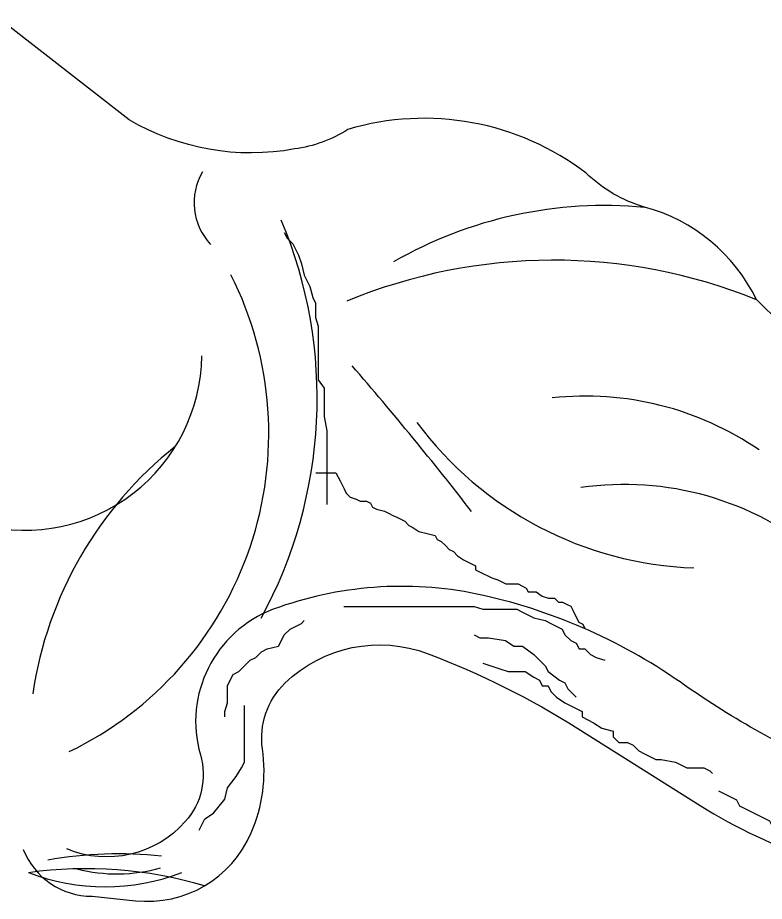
# Model space of a CAD drawing. Header units: metres. Extents: x 878 to 1938, y 746 to 2926.
# Drawn here: x 1720.01 to 1760.15, y 2258.05 to 2305.56 of the extents above; entities that cross this region are included whole.
import ezdxf

# ---------------------------------------------------------------- set-up
doc = ezdxf.new("R2010")
doc.units = ezdxf.units.M
doc.layers.add('3', color=3, linetype='Continuous')

msp = doc.modelspace()

# ---------------------------------------------------------------- linework, layer by layer
at = {"layer": '3'}
for points in [[(1766.52, 2272.9, 0.23), (1759.72, 2290.4, 0.22), (1753.71, 2295.37, -0.12), (1750.57, 2297.2, 0.24), (1737.76, 2299.55, -0.11), (1734.89, 2298.5, -0.18), (1726, 2300.07), (1718.94, 2305.56, 0.61)], [(1766.33, 2270.04), (1768.84, 2268.37, -0.13), (1771.62, 2265.27), (1770.15, 2264.78, -0.19), (1763.95, 2265.11, -0.05), (1755.62, 2269.84, 0.1), (1744.69, 2274.57, 0.14), (1733.75, 2273.75, 0.39), (1729.83, 2265.92, -0.26), (1729.02, 2262.33, -0.32), (1722.65, 2260.86)], [(1724.02, 2258.32), (1726.34, 2258.08, 0.33), (1732.56, 2261.73, 0.14), (1733.17, 2266.24, -0.24), (1734.38, 2269.78, -0.29), (1742.07, 2271.36, -0.05), (1750.12, 2267.34), (1756.7, 2263.2, 0.06), (1762.92, 2260.27, 0.14), (1771.7, 2259.91, 0.01), (1775.97, 2261, 0.58)]]:
    msp.add_lwpolyline(points, format="xyb", dxfattribs=at)
for points in [[(1734.34, 2294.01), (1734.49, 2293.7), (1734.8, 2293.4), (1735.1, 2292.79), (1735.26, 2292.33), (1735.41, 2291.72), (1735.71, 2291.11), (1735.87, 2290.51), (1736.02, 2290.2), (1736.02, 2289.44), (1736.17, 2288.98), (1736.17, 2286.09), (1736.48, 2285.63), (1736.48, 2284.11), (1736.63, 2283.35), (1736.63, 2279.38)], [(1736.04, 2281.09), (1737.12, 2281.09), (1737.34, 2280.65), (1737.56, 2280.22), (1737.67, 2280), (1737.89, 2279.78), (1738.21, 2279.67), (1738.43, 2279.57), (1738.76, 2279.57), (1738.97, 2279.46), (1739.08, 2279.24), (1739.3, 2279.13), (1739.73, 2279.02), (1739.95, 2278.91), (1740.17, 2278.8), (1740.39, 2278.7), (1740.6, 2278.59), (1740.82, 2278.48), (1741.04, 2278.26), (1741.26, 2278.15), (1741.58, 2277.94), (1742.02, 2277.83), (1742.45, 2277.72), (1742.56, 2277.5), (1742.78, 2277.39), (1743, 2277.17), (1743.21, 2276.96), (1743.43, 2276.85), (1743.65, 2276.63), (1743.97, 2276.41), (1744.41, 2276.2), (1744.63, 2276.09), (1744.63, 2275.87), (1744.84, 2275.76), (1745.06, 2275.65), (1745.28, 2275.54), (1745.5, 2275.44), (1745.82, 2275.33), (1746.26, 2275.11), (1746.91, 2275.11), (1747.34, 2274.89), (1747.45, 2274.68), (1747.89, 2274.68), (1748.21, 2274.46), (1748.54, 2274.35), (1748.87, 2274.35), (1749.08, 2274.13), (1749.3, 2274.13), (1749.52, 2274.02), (1749.74, 2273.92), (1749.85, 2273.7), (1750.06, 2273.26), (1750.17, 2273.05), (1750.39, 2272.94), (1750.5, 2272.72)], [(1737.54, 2273.9), (1744.55, 2273.9), (1745.01, 2273.75), (1746.84, 2273.75), (1747.15, 2273.6), (1747.76, 2273.29), (1748.36, 2273.14), (1748.67, 2272.99), (1749.28, 2272.68), (1749.43, 2272.38), (1749.74, 2272.07), (1750.04, 2271.92), (1750.19, 2271.62), (1750.5, 2271.62), (1750.8, 2271.31), (1751.11, 2271.16), (1751.57, 2271.01)], [(1731.14, 2267.96), (1731.14, 2268.26), (1731.29, 2268.72), (1731.29, 2269.64), (1731.44, 2269.94), (1731.6, 2270.24), (1731.9, 2270.4), (1732.21, 2270.7), (1732.51, 2271.01), (1732.82, 2271.16), (1733.12, 2271.46), (1733.43, 2271.62), (1734.04, 2271.77), (1734.19, 2272.07), (1734.34, 2272.38), (1734.65, 2272.68), (1735.26, 2272.99), (1735.41, 2273.14)], [(1744.55, 2272.38), (1744.86, 2272.22), (1745.32, 2272.22), (1746.23, 2272.07), (1746.69, 2271.77), (1747.15, 2271.77), (1747.76, 2271.31), (1748.06, 2271.01), (1748.36, 2270.7), (1748.52, 2270.4), (1749.13, 2269.94), (1749.43, 2269.79), (1749.58, 2269.48), (1750.04, 2269.03)], [(1745.01, 2270.85), (1745.93, 2270.55), (1746.38, 2270.4), (1747.3, 2270.4), (1747.76, 2270.09), (1748.06, 2269.94), (1748.21, 2269.64), (1748.52, 2269.64), (1748.67, 2269.33), (1748.97, 2269.03), (1749.43, 2268.72), (1750.04, 2268.42), (1750.35, 2268.26), (1750.35, 2267.96), (1750.96, 2267.65), (1751.41, 2267.35), (1752.02, 2267.2), (1752.02, 2266.89), (1752.33, 2266.59), (1752.79, 2266.59), (1753.09, 2266.44), (1753.4, 2266.13), (1753.7, 2265.98), (1754, 2265.83), (1754.31, 2265.67), (1754.61, 2265.67), (1755.38, 2265.52), (1755.99, 2265.22), (1756.9, 2265.22), (1757.21, 2265.06), (1757.36, 2264.91)], [(1729.77, 2261.87), (1730.07, 2262.48), (1730.53, 2262.78), (1731.14, 2263.54), (1731.29, 2264.15), (1731.75, 2264.76), (1732.05, 2265.22), (1732.21, 2265.52), (1732.21, 2268.57)], [(1757.68, 2263.99), (1758.01, 2263.82), (1758.33, 2263.66), (1758.65, 2263.5), (1758.81, 2263.18), (1759.14, 2263.02), (1759.46, 2262.86), (1759.78, 2262.69), (1760.11, 2262.53), (1760.43, 2262.37), (1760.59, 2262.05), (1761.24, 2262.05), (1761.88, 2261.89), (1762.37, 2261.89), (1762.85, 2261.56), (1763.18, 2261.4), (1763.34, 2261.4)]]:
    msp.add_lwpolyline(points, dxfattribs=at)
for centre, radius, start, end in [((1732.75, 2295.61), 3.26, 149.23, 223.45), ((1751.58, 2272.63), 22.83, 84.64, 119.87), ((1711.37, 2285.1), 24.74, 331.43, 22.76), ((1748.81, 2263.4), 29.12, 67.98, 112.42), ((1714.53, 2283.19), 18.98, 295.75, 26.77), ((1720.41, 2287.5), 9.5, 255.92, 359.22), ((1593.63, 2161.93), 190.9, 37.83, 40.87), ((1750.55, 2268.78), 16.43, 55.46, 96.31), ((1757.05, 2295.37), 19.41, 216.6, 267.98), ((1741.53, 2266.13), 20.94, 128.5, 171.54), ((1752.63, 2264.21), 16.25, 49.97, 98.32), ((1724, 2262.28), 3.96, 201.31, 270.28), ((1725.41, 2239.27), 21.33, 83.72, 100.2), ((1723.68, 2237.32), 22.48, 73.55, 97.91), ((1725.35, 2268.11), 8.59, 255.5, 285.83), ((1724.71, 2270.35), 11.52, 249.02, 290.98)]:
    msp.add_arc(centre, radius, start, end, dxfattribs=at)

doc.saveas('drawing.dxf')
